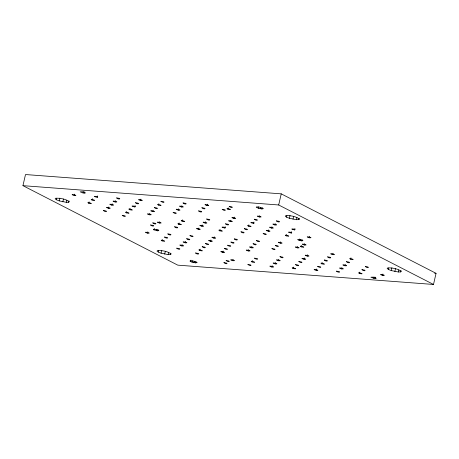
<?xml version="1.0" encoding="UTF-8"?>
<svg xmlns="http://www.w3.org/2000/svg" width="459" height="459" viewBox="0 0 459 459"><rect width="100%" height="100%" fill="white"/><g stroke="black" fill="none" stroke-linecap="round" stroke-linejoin="round"><path stroke-width="0.69" d="M22.95 185.666L25.497 174.54L281.229 193.853L436.05 273.334L433.503 284.46L177.771 265.147L22.95 185.666L278.682 204.978L433.503 284.46M56.405 199.785L55.149 198.799L55.786 198.196C60.404 198.127 65.494 198.89 69.292 201.65L68.655 202.258L66.291 202.316L59.222 200.893L56.405 199.785L56.727 198.397M59.222 200.893L59.859 198.11M62.843 201.817L63.48 199.034M66.291 202.316L66.773 200.233M68.655 202.258L68.97 200.864M74.163 195.517C80.388 195.832 67.295 193.233 74.163 195.517L74.484 194.128M83.09 192.987L85.552 192.923L82.62 191.776L80.164 191.839L83.09 192.987L83.412 191.598M84.41 193.182L84.726 191.787M88.771 203.251C84.617 201.042 96.258 204.622 88.771 203.251L89.086 201.862M92.081 200.101C87.927 197.892 99.569 201.478 92.081 200.101L92.397 198.713M97.193 197.318C99.924 196.377 89.597 195.66 97.193 197.318L97.509 195.924M108.519 208.306C114.744 208.627 101.651 206.022 108.519 208.306L108.84 206.917M111.835 205.162C118.061 205.477 104.968 202.872 111.835 205.162L112.157 203.767M115.14 202.012C121.365 202.327 108.272 199.728 115.14 202.012L115.461 200.617M126.443 212.896C122.289 210.681 133.93 214.267 126.443 212.896L126.759 211.501M129.748 209.746C125.594 207.531 137.235 211.117 129.748 209.746L130.063 208.352M134.854 206.957C137.585 206.022 127.258 205.299 134.854 206.957L135.17 205.569M140.597 200.537C146.823 200.853 133.724 198.248 140.597 200.537L140.913 199.143M149.496 214.801C155.721 215.116 142.629 212.517 149.496 214.801L149.818 213.412M147.5 233.166C153.725 233.482 140.632 230.883 147.5 233.166L147.821 231.778M152.807 211.651C159.032 211.972 145.939 209.367 152.807 211.651L153.128 210.262M158.51 205.121C154.362 202.907 165.997 206.493 158.51 205.121L158.831 203.727M153.977 229.867L153.501 229.489L154.643 229.236L157.334 229.781L158.889 230.579L157.747 230.831L153.977 229.867L154.299 228.473M156.427 230.642L156.748 229.248M159.411 223.051C165.636 223.367 152.543 220.768 159.411 223.051L159.732 221.663M157.747 230.831L158.062 229.437M158.263 252.077L157.007 251.09L157.644 250.488C162.256 250.419 167.346 251.182 171.144 253.942L170.507 254.55L168.149 254.607L161.08 253.184L158.263 252.077L158.584 250.689M162.107 240.9C157.953 238.691 169.595 242.272 162.107 240.9L162.423 239.512M161.08 253.184L161.717 250.402M164.695 254.108L165.338 251.325M168.149 254.607L168.625 252.525M178.27 210.176C184.495 210.492 171.396 207.893 178.27 210.176L178.585 208.788M170.507 254.55L170.828 253.156M181.575 207.026C187.8 207.348 174.701 204.743 181.575 207.026L181.89 205.638M178.786 224.348C174.638 222.139 186.274 225.719 178.786 224.348L179.108 222.959M182.097 221.198C177.949 218.989 189.584 222.575 182.097 221.198L182.418 219.809M181.856 245.955C188.081 246.276 174.988 243.672 181.856 245.955L182.177 244.567M185.172 242.811C191.397 243.127 178.304 240.527 185.172 242.811L185.493 241.417M190.64 261.59L190.003 261.085L190.324 260.781L193.279 261.005L197.186 262.537L195.666 262.875L192.074 262.152L190.64 261.59L190.961 260.196M198.54 229.402C204.766 229.724 191.667 227.119 198.54 229.402L198.862 228.014M192.074 262.152L192.39 260.758M201.851 226.258C208.076 226.574 194.977 223.969 201.851 226.258L202.172 224.864M193.91 262.623L194.232 261.228M207.026 205.552C213.251 205.867 200.158 203.268 207.026 205.552L207.348 204.163M195.666 262.875L195.982 261.481M205.162 223.108C211.387 223.424 198.288 220.825 205.162 223.108L205.483 221.714M199.78 250.545C195.626 248.33 207.267 251.916 199.78 250.545L200.095 249.151M210.624 241.331C216.843 241.652 203.75 239.047 210.624 241.331L210.939 239.942M213.934 238.187C220.154 238.502 207.061 235.903 213.934 238.187L214.25 236.792M219.763 230.843C215.615 228.628 227.251 232.214 219.763 230.843L220.085 229.448M227.893 209.229C223.745 207.015 235.381 210.601 227.893 209.229L228.215 207.835M224.876 228.054C227.607 227.119 217.279 226.396 224.876 228.054L225.197 226.666M222.833 252.45C229.058 252.766 215.965 250.166 222.833 252.45L223.154 251.062M230.619 221.634C236.838 221.949 223.745 219.345 230.619 221.634L230.934 220.24M233.929 218.484C240.149 218.8 227.056 216.2 233.929 218.484L234.245 217.09M232.747 260.701C238.973 261.016 225.88 258.417 232.747 260.701L233.069 259.312M248.531 226.218C244.377 224.003 256.019 227.589 248.531 226.218L248.847 224.824M253.638 223.43C256.369 222.495 246.041 221.772 253.638 223.43L253.953 222.041M248.29 250.975C254.51 251.291 241.417 248.692 248.29 250.975L248.606 249.581M258.314 208.243L256.242 207.181L256.564 206.877L259.519 207.101L263.426 208.633L261.905 208.971L258.314 208.243L258.629 206.854M260.15 208.713L260.471 207.325M251.607 247.826C257.826 248.141 244.733 245.542 251.607 247.826L251.922 246.437M259.387 217.009C265.612 217.325 252.513 214.72 259.387 217.009L259.708 215.615M261.905 208.971L262.221 207.577M252.123 261.997C247.975 259.788 259.61 263.368 252.123 261.997L252.444 260.609M268.286 231.273C274.505 231.588 261.412 228.989 268.286 231.273L268.601 229.884M271.596 228.123C277.815 228.444 264.723 225.839 271.596 228.123L271.912 226.735M278.682 204.978L281.229 193.853M274.912 224.979C281.132 225.294 268.039 222.69 274.912 224.979L275.228 223.585M271.877 267.052C278.102 267.373 265.004 264.768 271.877 267.052L272.198 265.663M275.188 263.908C281.413 264.223 268.314 261.624 275.188 263.908L275.509 262.514M280.363 243.201C286.588 243.517 273.495 240.918 280.363 243.201L280.684 241.813M286.565 217.17L285.309 216.183L285.94 215.575C290.558 215.506 295.648 216.269 299.446 219.035L298.809 219.637L296.451 219.7L289.382 218.272L286.565 217.17L286.881 215.776M278.498 260.758C284.723 261.073 271.625 258.474 278.498 260.758L278.82 259.369M289.382 218.272L290.019 215.495M286.198 235.857C282.044 233.648 293.685 237.234 286.198 235.857L286.519 234.469M292.997 219.201L293.634 216.418M291.31 233.074C294.041 232.134 283.714 231.416 291.31 233.074L291.631 231.68M296.451 219.7L296.927 217.612M294.615 229.925C297.346 228.989 287.018 228.266 294.615 229.925L294.936 228.53M298.809 219.637L299.13 218.249M297.357 247.883C303.577 248.199 290.484 245.599 297.357 247.883L297.673 246.494M299.119 240.344L297.564 239.546L300.02 239.483L302.951 240.636L301.81 240.889L299.119 240.344L299.434 238.955M293.1 268.492C288.952 266.277 300.588 269.863 293.1 268.492L293.421 267.104M300.496 240.7L300.817 239.311M301.81 240.889L302.131 239.5M301.23 246.879C297.082 244.664 308.718 248.25 301.23 246.879L301.552 245.485M304.357 245.014C310.582 245.33 297.484 242.731 304.357 245.014L304.678 243.62M303.956 259.283C310.175 259.599 297.082 257 303.956 259.283L304.271 257.889M309.263 237.768C315.482 238.083 302.389 235.484 309.263 237.768L309.578 236.374M307.266 256.133C313.486 256.449 300.393 253.85 307.266 256.133L307.582 254.745M316.165 270.397C322.39 270.718 309.291 268.113 316.165 270.397L316.486 269.008M321.868 263.868C317.714 261.653 329.355 265.239 321.868 263.868L322.184 262.479M332.723 254.659C338.949 254.974 325.85 252.375 332.723 254.659L333.045 253.265M341.622 268.922C347.842 269.238 334.749 266.639 341.622 268.922L341.938 267.534M344.933 265.772C351.152 266.094 338.059 263.489 344.933 265.772L345.248 264.384M350.63 259.243C346.482 257.029 358.118 260.614 350.63 259.243L350.951 257.849M359.535 273.507C355.381 271.298 367.022 274.884 359.535 273.507L359.85 272.118M373.833 278.349L376.288 278.286L373.356 277.138L370.901 277.202L373.833 278.349L374.154 276.961M375.146 278.538L375.468 277.15M382.599 275.417C388.819 275.733 375.726 273.134 382.599 275.417L382.915 274.023M388.423 269.462L387.161 268.475L387.798 267.867C392.416 267.798 397.505 268.567 401.304 271.326L400.667 271.929L398.309 271.992L391.234 270.563L388.423 269.462L388.739 268.067M391.234 270.563L391.871 267.786M394.855 271.493L395.492 268.71M398.309 271.992L398.785 269.903M400.667 271.929L400.988 270.54M434.621 273.225L436.05 273.334M103.418 210.538C105.668 212.827 109.127 210.882 103.418 210.538M116.661 197.944C118.91 200.233 122.369 198.288 116.661 197.944M122.249 215.357C124.504 217.646 127.963 215.701 122.249 215.357M135.491 202.763C137.746 205.053 141.206 203.107 135.491 202.763M154.327 207.583C156.576 209.872 160.036 207.933 154.327 207.583M160.954 201.289C163.203 203.578 166.663 201.633 160.954 201.289M150.621 225.002C152.87 227.291 156.33 225.346 150.621 225.002M152.824 222.902C155.073 225.191 158.533 223.252 152.824 222.902M173.158 212.402C175.413 214.692 178.872 212.752 173.158 212.402M183.089 202.958C185.344 205.248 188.804 203.308 183.089 202.958M174.604 226.809C176.853 229.104 180.312 227.159 174.604 226.809M164.54 237.068C166.789 239.357 170.255 237.418 164.54 237.068M167.856 233.918C170.105 236.207 173.571 234.268 167.856 233.918M198.615 210.928C200.864 213.217 204.324 211.278 198.615 210.928M201.931 207.778C204.18 210.067 207.64 208.128 201.931 207.778M206.688 219.041C208.937 221.33 212.397 219.385 206.688 219.041M176.755 248.187C179.004 250.476 182.464 248.531 176.755 248.187M186.687 238.743C188.936 241.032 192.396 239.087 186.687 238.743M189.997 235.593C192.246 237.882 195.706 235.937 189.997 235.593M222.225 209.315C224.474 211.605 227.939 209.66 222.225 209.315M229.23 206.441C231.479 208.73 234.939 206.791 229.23 206.441M225.512 223.86C227.762 226.149 231.221 224.21 225.512 223.86M195.586 253.007C197.835 255.296 201.3 253.357 195.586 253.007M202.207 246.707C204.456 249.002 207.921 247.057 202.207 246.707M205.517 243.563C207.766 245.852 211.232 243.907 205.517 243.563M241.038 231.829C243.287 234.119 246.747 232.179 241.038 231.829M244.349 228.68C246.598 230.969 250.057 229.03 244.349 228.68M254.28 219.236C256.529 221.525 259.989 219.586 254.28 219.236M224.353 248.382C226.603 250.671 230.062 248.732 224.353 248.382M227.664 245.232C229.913 247.521 233.373 245.582 227.664 245.232M230.975 242.082C233.224 244.377 236.683 242.432 230.975 242.082M234.291 238.938C236.54 241.227 240 239.282 234.291 238.938M223.958 262.651C226.207 264.941 229.666 262.996 223.958 262.651M226.161 260.551C228.41 262.841 231.87 260.901 226.161 260.551M263.179 233.499C265.428 235.788 268.888 233.849 263.179 233.499M276.421 220.905C278.67 223.194 282.13 221.255 276.421 220.905M253.116 243.758C255.37 246.047 258.83 244.108 253.116 243.758M256.426 240.608C258.675 242.897 262.141 240.958 256.426 240.608M247.94 264.464C250.189 266.754 253.649 264.809 247.94 264.464M254.561 258.165C256.81 260.454 260.27 258.515 254.561 258.165M271.952 248.577C274.201 250.866 277.661 248.927 271.952 248.577M275.268 245.427C277.517 247.722 280.977 245.777 275.268 245.427M280.024 256.69C282.274 258.979 285.733 257.04 280.024 256.69M298.849 261.51C301.098 263.799 304.558 261.859 298.849 261.51M295.544 264.659C297.793 266.949 301.253 265.004 295.544 264.659M317.685 266.329C319.934 268.618 323.394 266.679 317.685 266.329M324.306 260.035C326.556 262.324 330.015 260.379 324.306 260.035M327.617 256.885C329.866 259.174 333.326 257.235 327.617 256.885M336.516 271.154C338.765 273.444 342.225 271.498 336.516 271.154M346.453 261.705C348.702 263.994 352.162 262.055 346.453 261.705M361.979 269.674C364.228 271.963 367.688 270.024 361.979 269.674M365.284 266.524C367.533 268.819 370.992 266.874 365.284 266.524"/></g></svg>
